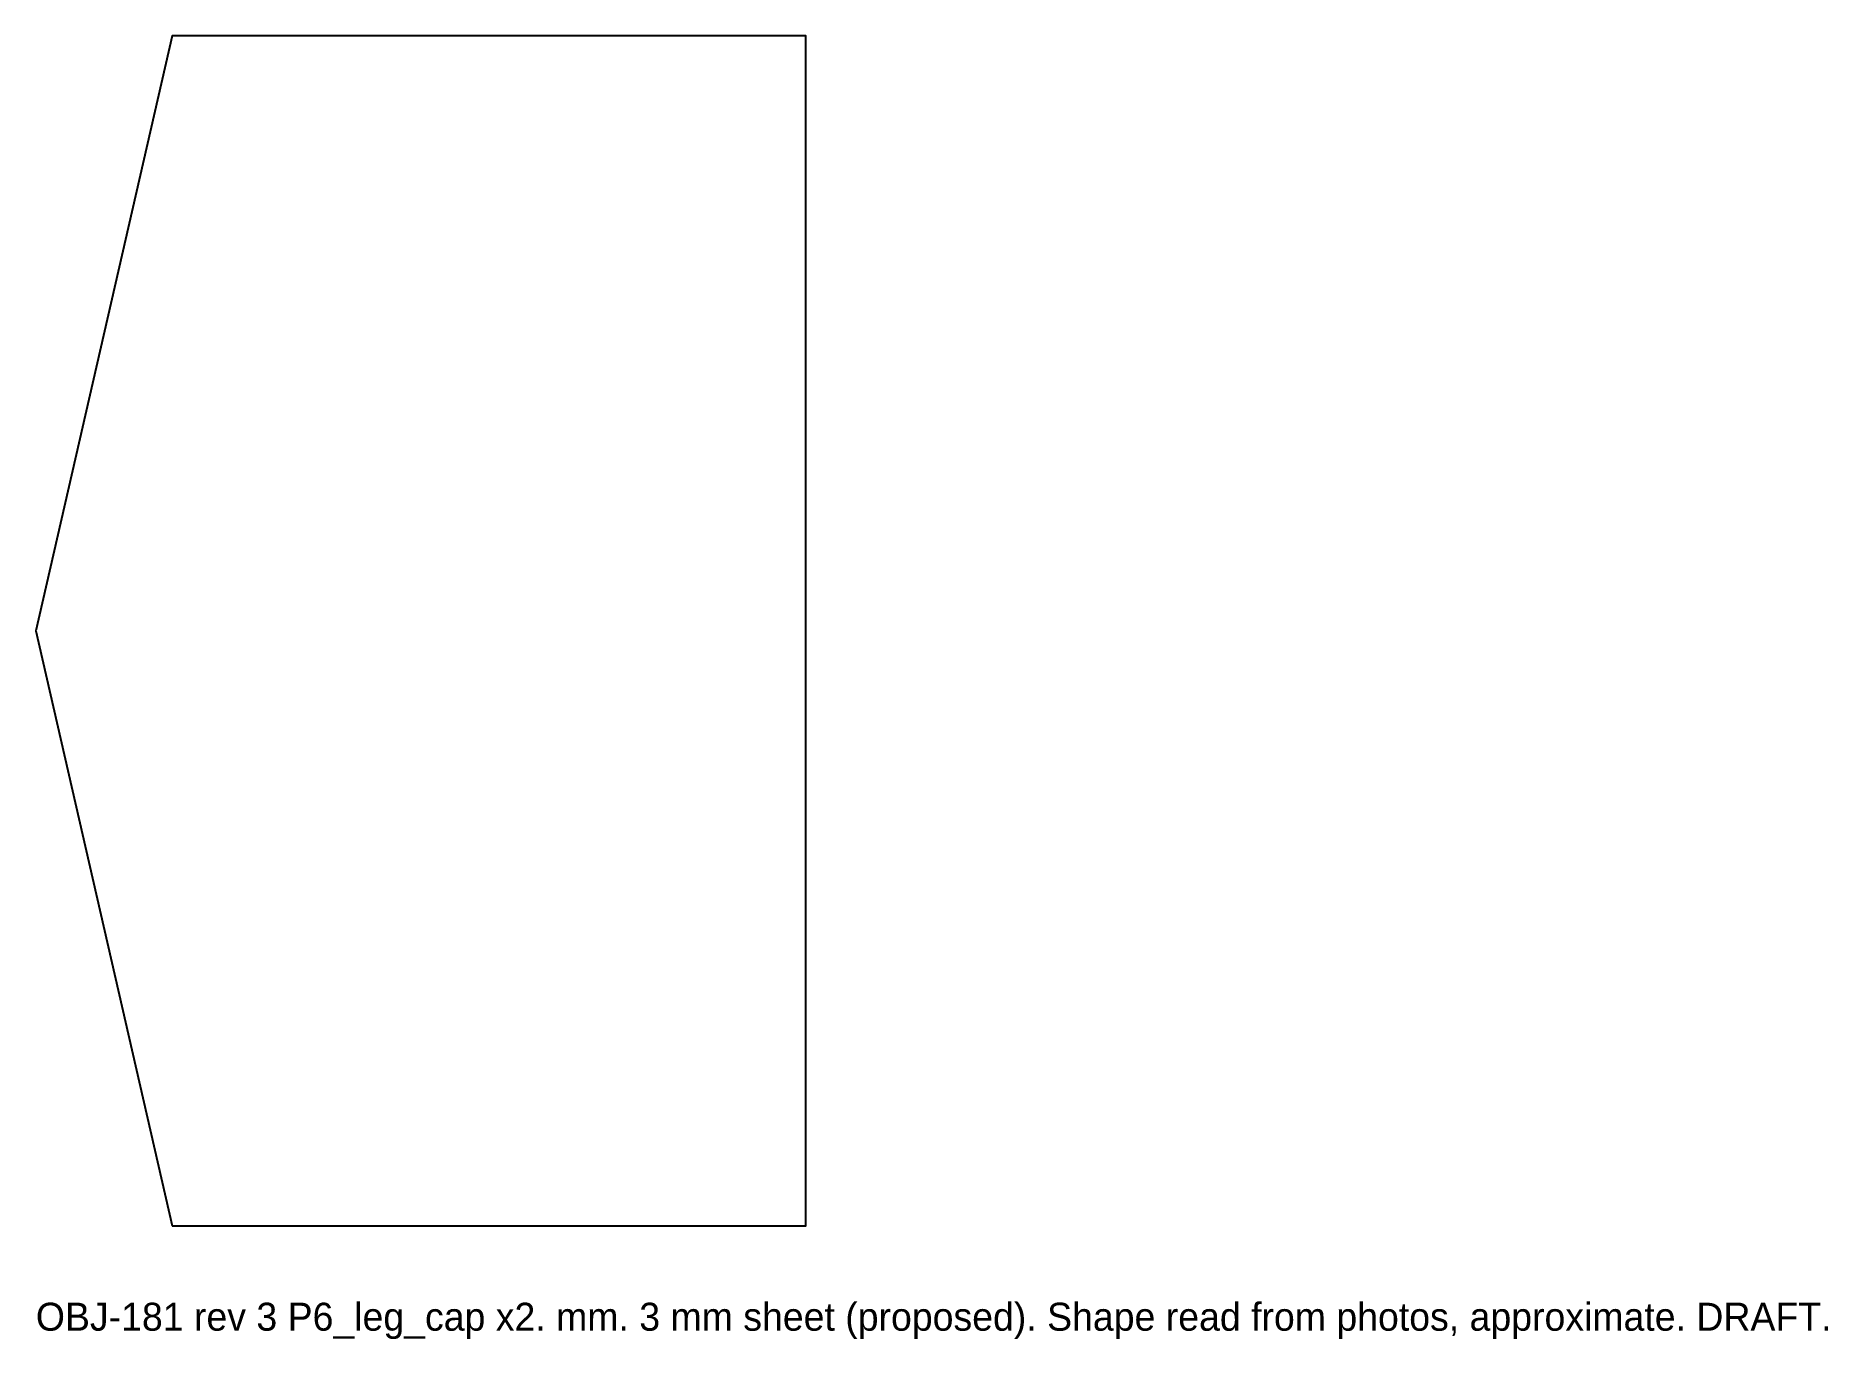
# Model space of a CAD drawing. Header units: millimetres. Extents: x 0 to 512, y -32 to 340.
import ezdxf

# ---------------------------------------------------------------- set-up
doc = ezdxf.new("R2010")
doc.units = ezdxf.units.MM
doc.layers.add('CUT', color=7, linetype='Continuous')
doc.layers.add('NOTE', color=8, linetype='Continuous')

msp = doc.modelspace()

# ---------------------------------------------------------------- linework, layer by layer
at = {"layer": 'CUT'}
msp.add_lwpolyline([(39, 0), (220, 0), (220, 340), (39, 340), (0, 170)], close=True, dxfattribs=at)

# ---------------------------------------------------------------- texts
at = {"layer": 'NOTE'}
msp.add_text('OBJ-181 rev 3 P6_leg_cap x2. mm. 3 mm sheet (proposed). Shape read from photos, approximate. DRAFT.', height=8, dxfattribs=at).set_placement((0, -30))

doc.saveas('drawing.dxf')
